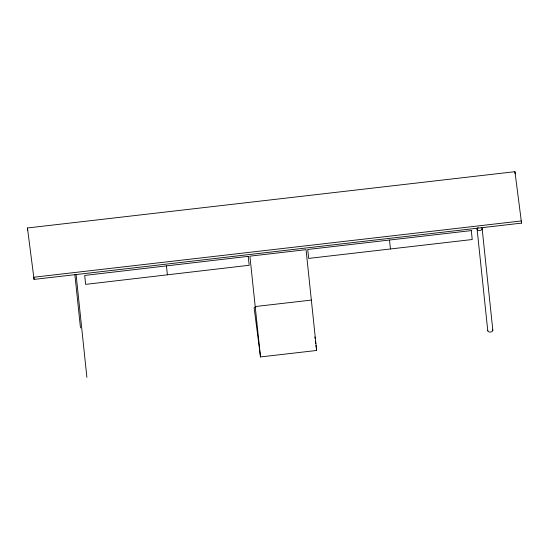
<?xml version="1.0" encoding="UTF-8"?>
<svg xmlns="http://www.w3.org/2000/svg" width="549" height="549" viewBox="0 0 549 549"><rect width="100%" height="100%" fill="white"/><g stroke="black" fill="none" stroke-linecap="round" stroke-linejoin="round"><path stroke-width="0.82" d="M27.45 227.972L514.941 171.679L521.55 223.107L34.059 279.4L27.45 227.972L27.676 230.141M255.203 306.555L311.352 300.077M255.82 307.495L254.118 307.687L260.494 356.932L316.643 350.475L306.054 249.671L249.905 256.157L260.501 356.953M314.886 336.887L315.105 338.582M315.435 341.135L315.764 343.681M315.984 345.376L316.643 350.475M521.55 223.107L521.324 220.938L33.832 277.231L34.059 279.4M514.941 171.679L515.168 173.855M482.139 228.562L492.817 330.127M477.095 229.146L487.773 330.711M389.516 240.037L390.449 248.965M166.457 265.894L167.397 274.823M76.112 274.747L86.886 377.321M74.87 274.459L80.483 327.863M492.371 329.345A2.539 1.654 -6 0 1 490.833 332.008A2.539 1.654 -6 0 1 487.8 330.278M481.253 227.485A2.539 1.654 -6 0 1 481.686 229.688A2.539 1.654 -6 0 1 478.344 230.367A2.539 1.654 -6 0 1 477.328 228.288M477.685 227.897A2.539 1.654 -6 0 1 478.172 227.574M248.223 256.349L84.69 275.433L85.63 284.368L249.164 265.277L248.223 256.349M471.296 230.594L307.735 249.479L308.668 258.407L472.236 239.522L471.296 230.594"/></g></svg>
